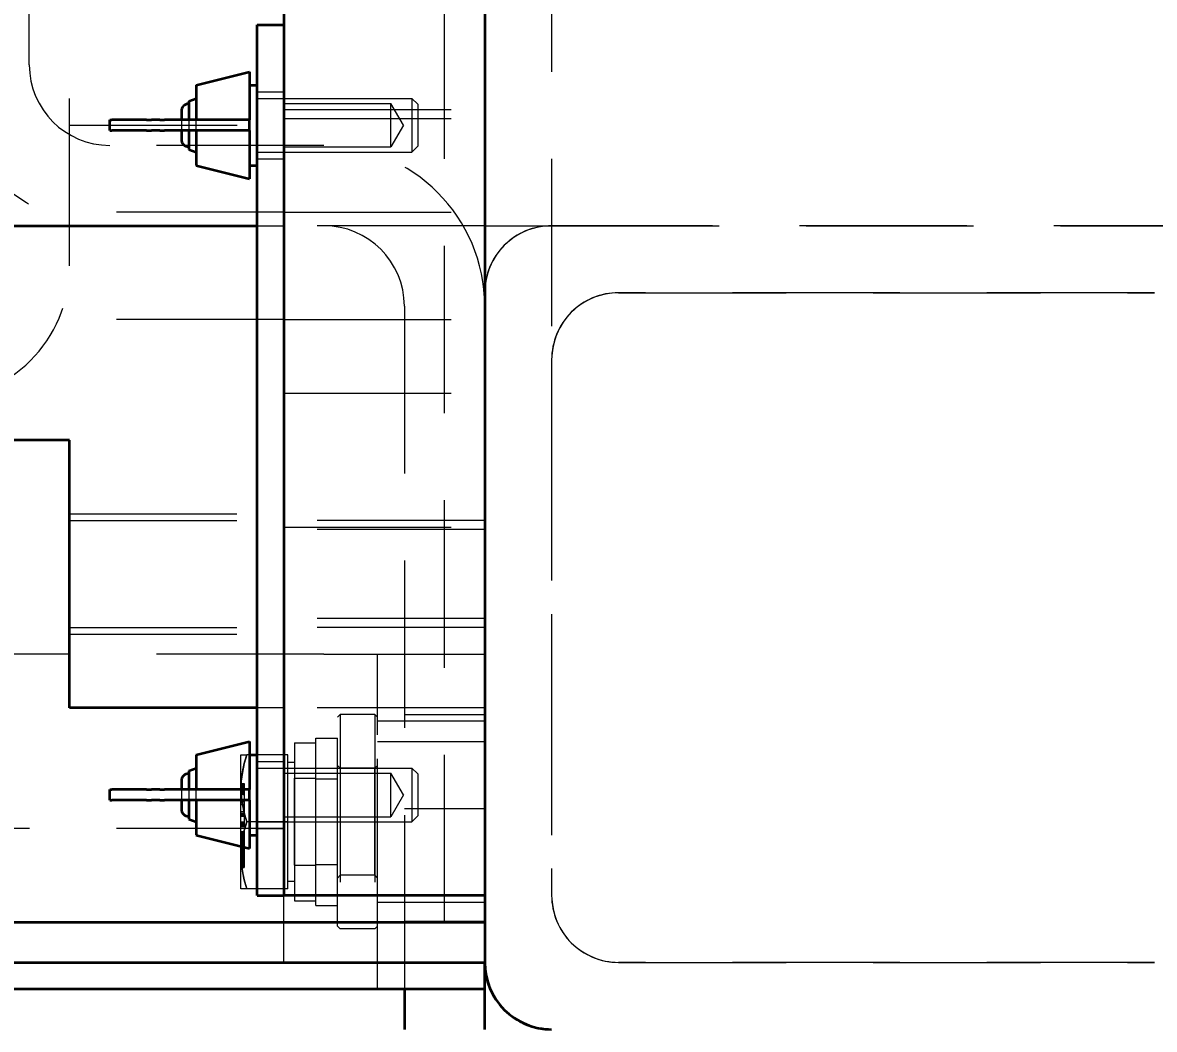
# Model space of a CAD drawing. Header units: millimetres. Extents: x -10155 to 20189, y -25550 to -22580.
# Drawn here: x -7932.9 to -7848.4, y -23855 to -23779.8 of the extents above; entities that cross this region are included whole.
import ezdxf

# ---------------------------------------------------------------- set-up
doc = ezdxf.new("R2010")
doc.units = ezdxf.units.MM
doc.linetypes.add('HIDDEN-HOKUTO', pattern=[3.8, 2.5, -1.3])
doc.layers.add('AM_HID', color=1, linetype='HIDDEN-HOKUTO', lineweight=25)
doc.layers.add('word_dim', color=253, linetype='Continuous')
doc.styles.get("Standard").update_dxf_attribs({"font": 'romans.shx', "bigfont": 'bigfont.shx'})
doc.dimstyles.new('RS-1-5', dxfattribs={"dimscale": 5, "dimtxt": 3.5, "dimasz": 3, "dimexe": 1, "dimexo": 0, "dimgap": 1, "dimtad": 3, "dimdsep": 46, "dimtxsty": 'Standard', "dimblk1": 'OPEN', "dimblk2": 'OPEN', "dimsah": 1, "dimcen": 0, "dimclrd": 256, "dimclre": 256, "dimclrt": 3, "dimadec": 0, "dimazin": 0, "dimtfac": 1, "dimtmove": 0, "dimatfit": 3, "dimldrblk": 'OPEN', "dimfxl": 0, "dimtolj": 1, "dimtzin": 0, "dimarcsym": 0})

# ---------------------------------------------------------------- blocks, each defined once
blk = doc.blocks.new('_Open')
at = {"color": 0, "lineweight": -2}
for p, q in [((-1, 0.1667), (0, 0)), ((-1, -0.1667), (0, 0)), ((0, 0), (-1, 0))]:
    blk.add_line(p, q, dxfattribs=at)
blk = doc.blocks.new('*D756')
at = {"layer": 'DEFPOINTS', "color": 0, "ltscale": 2}
for p in [(-8113.446, -22930.004), (-8466.547, -23986.004), (-7767.444, -23986.004)]:
    blk.add_point(p, dxfattribs=at)
at = {"layer": 'word_dim', "lineweight": -2, "ltscale": 2}
for p, q in [((-8113.446, -22930.004), (-8471.547, -22930.004)), ((-8466.547, -22945.004), (-8466.547, -23971.004)), ((-7767.444, -23986.004), (-8471.547, -23986.004))]:
    blk.add_line(p, q, dxfattribs=at)
at = {"layer": 'word_dim', "lineweight": -2, "ltscale": 2, "xscale": 15, "yscale": 15, "zscale": 15}
for p, rotation in [((-8466.547, -22930.004), 90), ((-8466.547, -23986.004), 270)]:
    blk.add_blockref('_Open', p, dxfattribs=dict(at, rotation=rotation))
at = {"layer": 'word_dim', "color": 3, "ltscale": 2, "insert": (-8480.297, -23458.004), "char_height": 17.5, "attachment_point": 5, "rotation": 90}
blk.add_mtext('\\A1;1056', dxfattribs=at)

msp = doc.modelspace()

# ---------------------------------------------------------------- linework, layer by layer
at = {"color": 7, "lineweight": 35}
for p, q in [((-7898.444, -23025.004), (-7898.444, -23850.004)), ((-7913.444, -23725.004), (-7913.444, -23845.004)), ((-7898.444, -23725.004), (-7898.444, -23845.004)), ((-7915.444, -23812.504), (-7915.444, -23780.004)), ((-7991.444, -23795.004), (-7915.444, -23795.004)), ((-7929.444, -23811.004), (-7991.444, -23811.004)), ((-7929.444, -23831.004), (-7929.444, -23811.004)), ((-7915.444, -23845.004), (-7915.444, -23812.504)), ((-7942.438, -23847.004), (-7904.438, -23847.004)), ((-7942.438, -23847.004), (-7904.438, -23847.004)), ((-7942.438, -23850.004), (-7904.438, -23850.004)), ((-7910.444, -23852.004), (-7971.444, -23852.004))]:
    msp.add_line(p, q, dxfattribs=at)
at = {"color": 7, "lineweight": 35, "ltscale": 0.05}
for p, q in [((-7915.444, -23780.004), (-7913.444, -23780.004)), ((-7915.444, -23845.004), (-7913.444, -23845.004))]:
    msp.add_line(p, q, dxfattribs=at)
at = {"color": 7, "lineweight": 35, "ltscale": 0.103078}
for p, q in [((-7919.994, -23784.504), (-7915.994, -23783.504)), ((-7919.994, -23790.504), (-7915.994, -23791.504)), ((-7919.994, -23834.504), (-7915.994, -23833.504)), ((-7919.994, -23840.504), (-7915.994, -23841.504))]:
    msp.add_line(p, q, dxfattribs=at)
at = {"color": 7, "lineweight": 35, "ltscale": 0.09}
for p, q in [((-7915.994, -23783.504), (-7915.994, -23787.104)), ((-7915.994, -23787.904), (-7915.994, -23791.504)), ((-7915.994, -23833.504), (-7915.994, -23837.104)), ((-7915.994, -23837.904), (-7915.994, -23841.504))]:
    msp.add_line(p, q, dxfattribs=at)
at = {"color": 7, "lineweight": 35, "ltscale": 0.065}
for p, q in [((-7919.994, -23784.504), (-7919.994, -23787.104)), ((-7919.994, -23787.904), (-7919.994, -23790.504)), ((-7919.994, -23834.504), (-7919.994, -23837.104)), ((-7919.994, -23837.904), (-7919.994, -23840.504))]:
    msp.add_line(p, q, dxfattribs=at)
at = {"color": 7, "lineweight": 35, "ltscale": 0.013751}
for p, q in [((-7915.994, -23784.504), (-7915.444, -23784.504)), ((-7915.994, -23790.504), (-7915.444, -23790.504)), ((-7915.994, -23834.504), (-7915.444, -23834.504)), ((-7915.994, -23840.504), (-7915.444, -23840.504))]:
    msp.add_line(p, q, dxfattribs=at)
at = {"color": 7, "lineweight": 35, "ltscale": 0.014626}
for p, q in [((-7920.543, -23785.704), (-7919.994, -23785.504)), ((-7920.543, -23789.304), (-7919.994, -23789.504)), ((-7920.543, -23835.704), (-7919.994, -23835.504)), ((-7920.543, -23839.304), (-7919.994, -23839.504))]:
    msp.add_line(p, q, dxfattribs=at)
at = {"color": 7, "lineweight": 35, "ltscale": 0.035}
for p, q in [((-7920.543, -23785.704), (-7920.543, -23787.104)), ((-7920.543, -23787.904), (-7920.543, -23789.304)), ((-7920.543, -23837.904), (-7920.543, -23839.304))]:
    msp.add_line(p, q, dxfattribs=at)
at = {"color": 7, "lineweight": 35, "ltscale": 0.016187}
for p, q in [((-7921.093, -23786.456), (-7921.093, -23787.104)), ((-7921.093, -23787.904), (-7921.093, -23788.551)), ((-7921.093, -23836.456), (-7921.093, -23837.104)), ((-7921.093, -23837.904), (-7921.093, -23838.551))]:
    msp.add_line(p, q, dxfattribs=at)
at = {"color": 7, "lineweight": 35, "ltscale": 0.004022}
for p, q in [((-7926.444, -23787.104), (-7926.283, -23787.104)), ((-7926.444, -23787.904), (-7926.283, -23787.904)), ((-7926.444, -23837.104), (-7926.283, -23837.104)), ((-7926.444, -23837.904), (-7926.283, -23837.904))]:
    msp.add_line(p, q, dxfattribs=at)
at = {"color": 7, "lineweight": 35, "ltscale": 0.02}
for p, q in [((-7926.444, -23787.904), (-7926.444, -23787.104)), ((-7915.994, -23787.904), (-7915.994, -23787.104)), ((-7926.444, -23837.904), (-7926.444, -23837.104)), ((-7915.994, -23837.904), (-7915.994, -23837.104))]:
    msp.add_line(p, q, dxfattribs=at)
at = {"color": 7, "lineweight": 35, "ltscale": 0.064661}
for p, q in [((-7923.696, -23787.104), (-7926.283, -23787.104)), ((-7923.696, -23787.904), (-7926.283, -23787.904)), ((-7923.696, -23837.104), (-7926.283, -23837.104)), ((-7923.696, -23837.904), (-7926.283, -23837.904))]:
    msp.add_line(p, q, dxfattribs=at)
at = {"color": 7, "lineweight": 35, "ltscale": 0.00929}
for p, q in [((-7923.696, -23787.104), (-7923.325, -23787.104)), ((-7923.696, -23787.904), (-7923.325, -23787.904)), ((-7923.696, -23837.104), (-7923.325, -23837.104)), ((-7923.696, -23837.904), (-7923.325, -23837.904))]:
    msp.add_line(p, q, dxfattribs=at)
at = {"color": 7, "lineweight": 35, "ltscale": 0.015344}
for p, q in [((-7922.711, -23787.104), (-7923.325, -23787.104)), ((-7922.711, -23787.904), (-7923.325, -23787.904)), ((-7922.711, -23837.104), (-7923.325, -23837.104)), ((-7922.711, -23837.904), (-7923.325, -23837.904))]:
    msp.add_line(p, q, dxfattribs=at)
at = {"color": 7, "lineweight": 35, "ltscale": 0.009277}
for p, q in [((-7922.711, -23787.104), (-7922.34, -23787.104)), ((-7922.711, -23787.904), (-7922.34, -23787.904)), ((-7922.711, -23837.104), (-7922.34, -23837.104)), ((-7922.711, -23837.904), (-7922.34, -23837.904))]:
    msp.add_line(p, q, dxfattribs=at)
at = {"color": 7, "lineweight": 35, "ltscale": 0.158655}
for p, q in [((-7915.994, -23787.104), (-7922.34, -23787.104)), ((-7915.994, -23787.904), (-7922.34, -23787.904)), ((-7915.994, -23837.104), (-7922.34, -23837.104)), ((-7915.994, -23837.904), (-7922.34, -23837.904))]:
    msp.add_line(p, q, dxfattribs=at)
at = {"color": 7, "lineweight": 35, "ltscale": 0.35}
msp.add_line((-7915.444, -23831.004), (-7929.444, -23831.004), dxfattribs=at)
at = {"color": 7, "lineweight": 35, "ltscale": 0.035001}
msp.add_line((-7920.543, -23835.704), (-7920.543, -23837.104), dxfattribs=at)
at = {"color": 7, "lineweight": 35, "ltscale": 0.375}
msp.add_line((-7898.444, -23845.004), (-7913.444, -23845.004), dxfattribs=at)
at = {"color": 7, "lineweight": 35, "ltscale": 0.149847}
for p, q in [((-7898.444, -23847.004), (-7904.438, -23847.004)), ((-7904.438, -23847.004), (-7898.444, -23847.004)), ((-7904.438, -23850.004), (-7898.444, -23850.004))]:
    msp.add_line(p, q, dxfattribs=at)
at = {"color": 7, "lineweight": 35, "ltscale": 0.04878}
msp.add_line((-7898.444, -23852.004), (-7898.444, -23850.052), dxfattribs=at)
at = {"color": 7, "lineweight": 35, "ltscale": 0.3}
msp.add_line((-7898.444, -23852.004), (-7910.444, -23852.004), dxfattribs=at)
at = {"color": 7, "lineweight": 35, "ltscale": 0.075014}
msp.add_line((-7904.444, -23852.003), (-7904.444, -23855.004), dxfattribs=at)
at = {"color": 7, "lineweight": 35, "ltscale": 0.075013}
msp.add_line((-7898.444, -23855.004), (-7898.444, -23852.003), dxfattribs=at)
at = {"color": 7, "lineweight": 35}
for centre, radius, start, end in [((-7920.543, -23786.454), 0.55, 90.00045, 180.25431), ((-7920.543, -23788.554), 0.55, 179.74569, 269.99955), ((-7920.543, -23836.454), 0.55, 90.00045, 180.25431), ((-7920.543, -23838.554), 0.55, 179.74569, 269.99955), ((-7893.444, -23850.004), 5, 180.00002, 269.99999), ((-7893.444, -23850.004), 5, 179.99999, 270.00016), ((-7893.444, -23850.004), 5, 225.01212, 269.99994)]:
    msp.add_arc(centre, radius, start, end, dxfattribs=at)
at = {"layer": 'AM_HID', "color": 1, "lineweight": 13, "ltscale": 5}
for p, q in [((-7901.438, -23847.004), (-7901.438, -23023.004)), ((-7893.444, -23030.004), (-7893.444, -23845.004)), ((-7932.444, -23783.004), (-7932.444, -23092.004)), ((-7929.438, -23798.004), (-7929.438, -23758.004)), ((-7915.444, -23780.004), (-7913.444, -23780.004)), ((-7913.444, -23812.504), (-7913.444, -23780.004)), ((-7915.444, -23784.504), (-7915.444, -23787.504)), ((-7915.444, -23785.004), (-7913.444, -23785.004)), ((-7915.444, -23785.004), (-7913.444, -23785.004)), ((-7915.444, -23785.504), (-7903.873, -23785.504)), ((-7913.444, -23785.504), (-7905.444, -23785.504)), ((-7913.444, -23785.504), (-7905.444, -23785.504)), ((-7913.444, -23785.883), (-7905.444, -23785.883)), ((-7913.444, -23785.883), (-7905.444, -23785.883)), ((-7905.444, -23788.281), (-7905.444, -23785.883)), ((-7904.508, -23787.504), (-7905.444, -23785.883)), ((-7905.444, -23788.281), (-7905.444, -23785.883)), ((-7904.508, -23787.504), (-7905.444, -23785.883)), ((-7903.873, -23785.504), (-7903.873, -23787.504)), ((-7903.444, -23785.933), (-7903.873, -23785.504)), ((-7913.438, -23786.327), (-7898.438, -23786.327)), ((-7905.444, -23789.125), (-7905.444, -23786.727)), ((-7905.444, -23789.125), (-7905.444, -23786.727)), ((-7903.444, -23785.933), (-7903.444, -23787.504)), ((-7929.438, -23787.504), (-7913.438, -23787.504)), ((-7921.093, -23787.104), (-7921.093, -23787.504)), ((-7921.093, -23787.504), (-7921.093, -23787.904)), ((-7920.543, -23787.104), (-7920.543, -23787.504)), ((-7920.543, -23787.504), (-7920.543, -23787.904)), ((-7919.994, -23787.904), (-7919.994, -23787.104)), ((-7915.444, -23787.504), (-7915.444, -23790.504)), ((-7913.438, -23787.004), (-7898.438, -23787.004)), ((-7904.508, -23787.504), (-7905.444, -23789.125)), ((-7904.508, -23787.504), (-7905.444, -23789.125)), ((-7903.873, -23787.504), (-7903.873, -23789.504)), ((-7903.444, -23787.504), (-7903.444, -23789.074)), ((-7910.444, -23789.004), (-7926.444, -23789.004)), ((-7913.444, -23789.125), (-7905.444, -23789.125)), ((-7913.444, -23789.125), (-7905.444, -23789.125)), ((-7903.444, -23789.074), (-7903.873, -23789.504)), ((-7915.444, -23789.504), (-7903.873, -23789.504)), ((-7915.444, -23790.004), (-7913.444, -23790.004)), ((-7915.444, -23790.004), (-7913.444, -23790.004)), ((-7913.444, -23789.504), (-7905.444, -23789.504)), ((-7913.444, -23789.504), (-7905.444, -23789.504)), ((-7913.438, -23794.004), (-7929.438, -23794.004)), ((-7913.438, -23794.004), (-7898.438, -23794.004)), ((-7915.444, -23795.004), (-7913.444, -23795.004)), ((-7898.444, -23795.004), (-7913.444, -23795.004)), ((-7898.438, -23795.004), (-7893.438, -23795.004)), ((-7893.444, -23795.004), (-7843.444, -23795.004)), ((-7843.444, -23795.004), (-7893.444, -23795.004)), ((-7893.444, -23795.004), (-7843.444, -23795.004)), ((-7893.438, -23795.004), (-7843.438, -23795.004)), ((-7898.444, -23800.004), (-7898.444, -23850.004)), ((-7888.444, -23800.004), (-7848.444, -23800.004)), ((-7848.444, -23800.004), (-7888.444, -23800.004)), ((-7888.444, -23800.004), (-7848.444, -23800.004)), ((-7904.444, -23801.004), (-7904.444, -23850.004)), ((-7913.438, -23802.004), (-7930.272, -23802.004)), ((-7913.438, -23802.004), (-7898.438, -23802.004)), ((-7893.444, -23805.004), (-7893.444, -23845.004)), ((-7913.444, -23807.504), (-7898.444, -23807.504)), ((-7913.444, -23807.504), (-7898.444, -23807.504)), ((-7913.444, -23845.004), (-7913.444, -23812.504)), ((-7929.444, -23816.504), (-7913.444, -23816.504)), ((-7929.444, -23816.504), (-7913.444, -23816.504)), ((-7929.444, -23817.004), (-7913.444, -23817.004)), ((-7929.444, -23817.004), (-7913.444, -23817.004)), ((-7929.444, -23817.004), (-7913.444, -23817.004)), ((-7929.444, -23817.004), (-7913.444, -23817.004)), ((-7898.444, -23817.004), (-7913.444, -23817.004)), ((-7898.444, -23817.004), (-7913.444, -23817.004)), ((-7898.444, -23817.004), (-7913.444, -23817.004)), ((-7898.444, -23817.004), (-7913.444, -23817.004)), ((-7898.444, -23817.004), (-7913.444, -23817.004)), ((-7898.444, -23817.004), (-7913.444, -23817.004)), ((-7913.444, -23817.504), (-7898.444, -23817.504)), ((-7913.444, -23817.504), (-7898.444, -23817.504)), ((-7898.444, -23817.68), (-7913.444, -23817.68)), ((-7898.444, -23817.68), (-7913.444, -23817.68)), ((-7898.444, -23824.327), (-7913.444, -23824.327)), ((-7898.444, -23824.327), (-7913.444, -23824.327)), ((-7929.444, -23825.004), (-7913.444, -23825.004)), ((-7929.444, -23825.004), (-7913.444, -23825.004)), ((-7929.444, -23825.004), (-7913.444, -23825.004)), ((-7929.444, -23825.004), (-7913.444, -23825.004)), ((-7929.444, -23825.504), (-7913.444, -23825.504)), ((-7929.444, -23825.504), (-7913.444, -23825.504)), ((-7898.444, -23825.004), (-7913.444, -23825.004)), ((-7898.444, -23825.004), (-7913.444, -23825.004)), ((-7898.444, -23825.004), (-7913.444, -23825.004)), ((-7898.444, -23825.004), (-7913.444, -23825.004)), ((-7898.444, -23825.004), (-7913.444, -23825.004)), ((-7898.444, -23825.004), (-7913.444, -23825.004)), ((-7910.444, -23827.004), (-7983.444, -23827.004)), ((-7910.444, -23827.004), (-7898.444, -23827.004)), ((-7906.444, -23852.004), (-7906.444, -23827.004)), ((-7913.444, -23831.004), (-7915.444, -23831.004)), ((-7898.444, -23831.004), (-7913.444, -23831.004)), ((-7909.444, -23831.704), (-7909.244, -23831.504)), ((-7906.644, -23831.504), (-7909.244, -23831.504)), ((-7909.244, -23831.504), (-7909.244, -23847.504)), ((-7909.244, -23831.504), (-7909.244, -23847.504)), ((-7906.444, -23831.704), (-7906.644, -23831.504)), ((-7906.644, -23831.504), (-7906.644, -23847.504)), ((-7906.644, -23831.504), (-7906.644, -23847.504)), ((-7904.444, -23831.504), (-7898.444, -23831.504)), ((-7904.444, -23831.504), (-7898.444, -23831.504)), ((-7909.444, -23847.304), (-7909.444, -23831.704)), ((-7906.444, -23847.304), (-7906.444, -23831.704)), ((-7898.444, -23832.004), (-7906.444, -23832.004)), ((-7912.644, -23833.604), (-7912.644, -23845.404)), ((-7912.644, -23833.604), (-7911.043, -23833.604)), ((-7911.043, -23845.754), (-7911.043, -23833.254)), ((-7911.043, -23833.254), (-7909.444, -23833.254)), ((-7909.444, -23845.754), (-7909.444, -23833.254)), ((-7906.444, -23833.504), (-7898.444, -23833.504)), ((-7906.444, -23833.504), (-7898.444, -23833.504)), ((-7916.644, -23834.504), (-7916.196, -23834.504)), ((-7916.644, -23844.504), (-7916.644, -23834.504)), ((-7913.144, -23834.504), (-7916.196, -23834.504)), ((-7915.444, -23834.504), (-7915.444, -23837.504)), ((-7913.144, -23839.504), (-7913.144, -23834.504)), ((-7915.444, -23835.004), (-7913.444, -23835.004)), ((-7915.444, -23835.004), (-7913.444, -23835.004)), ((-7915.444, -23835.504), (-7903.873, -23835.504)), ((-7913.444, -23835.504), (-7905.444, -23835.504)), ((-7913.444, -23835.504), (-7905.444, -23835.504)), ((-7913.144, -23835.064), (-7912.644, -23835.064)), ((-7909.244, -23835.504), (-7909.444, -23835.304)), ((-7909.244, -23835.504), (-7909.244, -23843.504)), ((-7906.644, -23835.504), (-7909.244, -23835.504)), ((-7909.244, -23835.504), (-7909.244, -23843.504)), ((-7906.644, -23835.504), (-7906.444, -23835.304)), ((-7906.644, -23843.504), (-7906.644, -23835.504)), ((-7906.644, -23843.504), (-7906.644, -23835.504)), ((-7903.873, -23835.504), (-7903.873, -23837.504)), ((-7903.444, -23835.933), (-7903.873, -23835.504)), ((-7913.444, -23835.883), (-7905.444, -23835.883)), ((-7913.444, -23835.883), (-7905.444, -23835.883)), ((-7912.644, -23836.254), (-7911.043, -23836.254)), ((-7912.644, -23842.754), (-7912.644, -23836.254)), ((-7911.043, -23842.754), (-7911.043, -23836.254)), ((-7911.043, -23836.304), (-7909.444, -23836.304)), ((-7905.444, -23838.281), (-7905.444, -23835.883)), ((-7904.508, -23837.504), (-7905.444, -23835.883)), ((-7905.444, -23838.281), (-7905.444, -23835.883)), ((-7904.508, -23837.504), (-7905.444, -23835.883)), ((-7903.444, -23835.933), (-7903.444, -23837.504)), ((-7921.093, -23837.104), (-7921.093, -23837.504)), ((-7920.543, -23837.104), (-7920.543, -23837.504)), ((-7919.994, -23837.904), (-7919.994, -23837.104)), ((-7916.644, -23836.653), (-7916.394, -23836.653)), ((-7916.644, -23836.679), (-7916.394, -23836.679)), ((-7916.644, -23836.757), (-7916.394, -23836.757)), ((-7916.644, -23836.757), (-7916.394, -23836.757)), ((-7916.644, -23836.782), (-7916.394, -23836.782)), ((-7916.644, -23836.782), (-7916.394, -23836.782)), ((-7916.644, -23836.806), (-7916.394, -23836.806)), ((-7916.644, -23836.806), (-7916.394, -23836.806)), ((-7916.644, -23836.828), (-7916.394, -23836.828)), ((-7916.644, -23836.828), (-7916.394, -23836.828)), ((-7916.644, -23836.849), (-7916.394, -23836.849)), ((-7916.644, -23836.849), (-7916.394, -23836.849)), ((-7916.644, -23836.868), (-7916.394, -23836.868)), ((-7916.644, -23836.868), (-7916.394, -23836.868)), ((-7916.644, -23836.885), (-7916.394, -23836.885)), ((-7916.644, -23836.885), (-7916.394, -23836.885)), ((-7916.644, -23836.901), (-7916.394, -23836.901)), ((-7916.644, -23836.901), (-7916.394, -23836.901)), ((-7916.644, -23836.915), (-7916.394, -23836.915)), ((-7916.644, -23836.915), (-7916.394, -23836.915)), ((-7916.644, -23836.928), (-7916.394, -23836.928)), ((-7916.644, -23836.928), (-7916.394, -23836.928)), ((-7916.644, -23836.939), (-7916.394, -23836.939)), ((-7916.644, -23836.939), (-7916.394, -23836.939)), ((-7916.644, -23836.949), (-7916.394, -23836.949)), ((-7916.644, -23836.949), (-7916.394, -23836.949)), ((-7916.644, -23836.958), (-7916.394, -23836.958)), ((-7916.644, -23836.958), (-7916.394, -23836.958)), ((-7916.644, -23836.966), (-7916.394, -23836.966)), ((-7916.644, -23836.966), (-7916.394, -23836.966)), ((-7916.644, -23836.973), (-7916.394, -23836.973)), ((-7916.644, -23836.973), (-7916.394, -23836.973)), ((-7916.644, -23836.978), (-7916.394, -23836.978)), ((-7916.644, -23836.978), (-7916.394, -23836.978)), ((-7916.644, -23836.983), (-7916.394, -23836.983)), ((-7916.644, -23836.983), (-7916.394, -23836.983)), ((-7916.644, -23836.987), (-7916.394, -23836.987)), ((-7916.644, -23836.987), (-7916.394, -23836.987)), ((-7916.644, -23836.989), (-7916.394, -23836.989)), ((-7916.644, -23836.989), (-7916.394, -23836.989)), ((-7916.644, -23836.991), (-7916.394, -23836.991)), ((-7916.644, -23836.991), (-7916.394, -23836.991)), ((-7916.644, -23836.991), (-7916.394, -23836.991)), ((-7916.644, -23837.147), (-7916.394, -23837.147)), ((-7916.644, -23837.148), (-7916.394, -23837.148)), ((-7916.644, -23837.15), (-7916.394, -23837.15)), ((-7916.644, -23837.153), (-7916.394, -23837.153)), ((-7916.644, -23837.158), (-7916.394, -23837.158)), ((-7916.644, -23837.163), (-7916.394, -23837.163)), ((-7916.644, -23837.171), (-7916.394, -23837.171)), ((-7916.644, -23837.179), (-7916.394, -23837.179)), ((-7916.644, -23837.189), (-7916.394, -23837.189)), ((-7916.644, -23837.199), (-7916.394, -23837.199)), ((-7916.644, -23837.2), (-7916.394, -23837.2)), ((-7916.644, -23837.212), (-7916.394, -23837.212)), ((-7916.644, -23837.226), (-7916.394, -23837.226)), ((-7916.644, -23837.24), (-7916.394, -23837.24)), ((-7916.644, -23837.255), (-7916.394, -23837.255)), ((-7916.644, -23837.27), (-7916.394, -23837.27)), ((-7916.644, -23837.287), (-7916.394, -23837.287)), ((-7916.644, -23837.304), (-7916.394, -23837.304)), ((-7916.644, -23837.322), (-7916.394, -23837.322)), ((-7916.644, -23837.341), (-7916.394, -23837.341)), ((-7916.644, -23837.361), (-7916.394, -23837.361)), ((-7916.644, -23837.381), (-7916.394, -23837.381)), ((-7916.644, -23837.407), (-7916.394, -23837.407)), ((-7916.394, -23836.653), (-7916.394, -23837.407)), ((-7916.394, -23837.407), (-7916.394, -23838.161)), ((-7905.444, -23839.125), (-7905.444, -23836.727)), ((-7905.444, -23839.125), (-7905.444, -23836.727)), ((-7921.093, -23837.504), (-7921.093, -23837.904)), ((-7920.543, -23837.504), (-7920.543, -23837.904)), ((-7916.644, -23837.459), (-7916.394, -23837.459)), ((-7916.644, -23838.005), (-7916.394, -23838.005)), ((-7916.644, -23838.161), (-7916.394, -23838.161)), ((-7916.644, -23838.161), (-7916.394, -23838.161)), ((-7916.644, -23838.213), (-7916.394, -23838.213)), ((-7916.394, -23838.161), (-7916.394, -23838.213)), ((-7916.394, -23838.213), (-7916.394, -23839.019)), ((-7915.444, -23837.504), (-7915.444, -23840.504)), ((-7904.508, -23837.504), (-7905.444, -23839.125)), ((-7904.508, -23837.504), (-7905.444, -23839.125)), ((-7903.873, -23837.504), (-7903.873, -23839.504)), ((-7903.444, -23837.504), (-7903.444, -23839.074)), ((-7916.644, -23838.733), (-7916.394, -23838.733)), ((-7916.644, -23838.863), (-7916.394, -23838.863)), ((-7916.644, -23838.888), (-7916.394, -23838.888)), ((-7916.644, -23838.912), (-7916.394, -23838.912)), ((-7916.644, -23838.934), (-7916.394, -23838.934)), ((-7916.644, -23838.955), (-7916.394, -23838.955)), ((-7916.644, -23838.974), (-7916.394, -23838.974)), ((-7916.644, -23838.991), (-7916.394, -23838.991)), ((-7916.644, -23839.007), (-7916.394, -23839.007)), ((-7916.644, -23839.019), (-7916.394, -23839.019)), ((-7916.644, -23839.021), (-7916.394, -23839.021)), ((-7916.644, -23839.034), (-7916.394, -23839.034)), ((-7916.644, -23839.045), (-7916.394, -23839.045)), ((-7916.644, -23839.045), (-7916.394, -23839.045)), ((-7916.644, -23839.055), (-7916.394, -23839.055)), ((-7916.644, -23839.064), (-7916.394, -23839.064)), ((-7916.644, -23839.072), (-7916.394, -23839.072)), ((-7916.644, -23839.079), (-7916.394, -23839.079)), ((-7916.644, -23839.084), (-7916.394, -23839.084)), ((-7916.644, -23839.089), (-7916.394, -23839.089)), ((-7916.644, -23839.093), (-7916.394, -23839.093)), ((-7916.644, -23839.095), (-7916.394, -23839.095)), ((-7916.644, -23839.097), (-7916.394, -23839.097)), ((-7916.644, -23839.097), (-7916.394, -23839.097)), ((-7916.394, -23839.019), (-7916.394, -23839.851)), ((-7913.444, -23839.125), (-7905.444, -23839.125)), ((-7913.444, -23839.125), (-7905.444, -23839.125)), ((-7904.444, -23838.504), (-7898.444, -23838.504)), ((-7904.444, -23838.504), (-7898.444, -23838.504)), ((-7903.444, -23839.074), (-7903.873, -23839.504)), ((-7916.644, -23839.513), (-7916.394, -23839.513)), ((-7916.644, -23839.514), (-7916.394, -23839.514)), ((-7916.644, -23839.514), (-7916.394, -23839.514)), ((-7916.644, -23839.516), (-7916.394, -23839.516)), ((-7916.644, -23839.516), (-7916.394, -23839.516)), ((-7916.644, -23839.519), (-7916.394, -23839.519)), ((-7916.644, -23839.519), (-7916.394, -23839.519)), ((-7916.644, -23839.524), (-7916.394, -23839.524)), ((-7916.644, -23839.524), (-7916.394, -23839.524)), ((-7916.644, -23839.529), (-7916.394, -23839.529)), ((-7916.644, -23839.529), (-7916.394, -23839.529)), ((-7916.644, -23839.537), (-7916.394, -23839.537)), ((-7916.644, -23839.537), (-7916.394, -23839.537)), ((-7916.644, -23839.545), (-7916.394, -23839.545)), ((-7916.644, -23839.545), (-7916.394, -23839.545)), ((-7916.644, -23839.555), (-7916.394, -23839.555)), ((-7916.644, -23839.555), (-7916.394, -23839.555)), ((-7916.644, -23839.566), (-7916.394, -23839.566)), ((-7916.644, -23839.566), (-7916.394, -23839.566)), ((-7916.644, -23839.578), (-7916.394, -23839.578)), ((-7916.644, -23839.578), (-7916.394, -23839.578)), ((-7916.644, -23839.592), (-7916.394, -23839.592)), ((-7916.644, -23839.592), (-7916.394, -23839.592)), ((-7916.644, -23839.606), (-7916.394, -23839.606)), ((-7916.644, -23839.606), (-7916.394, -23839.606)), ((-7916.644, -23839.621), (-7916.394, -23839.621)), ((-7916.644, -23839.621), (-7916.394, -23839.621)), ((-7916.644, -23839.637), (-7916.394, -23839.637)), ((-7916.644, -23839.637), (-7916.394, -23839.637)), ((-7916.644, -23839.653), (-7916.394, -23839.653)), ((-7916.644, -23839.653), (-7916.394, -23839.653)), ((-7916.644, -23839.67), (-7916.394, -23839.67)), ((-7916.644, -23839.67), (-7916.394, -23839.67)), ((-7916.644, -23839.688), (-7916.394, -23839.688)), ((-7916.644, -23839.688), (-7916.394, -23839.688)), ((-7916.644, -23839.707), (-7916.394, -23839.707)), ((-7916.644, -23839.707), (-7916.394, -23839.707)), ((-7916.644, -23839.727), (-7916.394, -23839.727)), ((-7916.644, -23839.727), (-7916.394, -23839.727)), ((-7916.644, -23839.747), (-7916.394, -23839.747)), ((-7916.644, -23839.747), (-7916.394, -23839.747)), ((-7916.644, -23839.851), (-7916.394, -23839.851)), ((-7913.144, -23839.504), (-7916.196, -23839.504)), ((-7913.144, -23839.504), (-7916.196, -23839.504)), ((-7915.444, -23839.504), (-7903.873, -23839.504)), ((-7913.444, -23839.504), (-7905.444, -23839.504)), ((-7913.444, -23839.504), (-7905.444, -23839.504)), ((-7913.144, -23844.504), (-7913.144, -23839.504)), ((-7913.438, -23840.004), (-7983.438, -23840.004)), ((-7916.644, -23840.241), (-7916.394, -23840.241)), ((-7916.644, -23840.245), (-7916.394, -23840.245)), ((-7916.644, -23840.246), (-7916.394, -23840.246)), ((-7916.644, -23840.256), (-7916.394, -23840.256)), ((-7916.644, -23840.259), (-7916.394, -23840.259)), ((-7916.644, -23840.274), (-7916.394, -23840.274)), ((-7916.644, -23840.281), (-7916.394, -23840.281)), ((-7916.644, -23840.299), (-7916.394, -23840.299)), ((-7916.644, -23840.312), (-7916.394, -23840.312)), ((-7916.644, -23840.332), (-7916.394, -23840.332)), ((-7916.644, -23840.352), (-7916.394, -23840.352)), ((-7916.644, -23840.372), (-7916.394, -23840.372)), ((-7916.644, -23840.4), (-7916.394, -23840.4)), ((-7916.644, -23840.42), (-7916.394, -23840.42)), ((-7916.644, -23840.458), (-7916.394, -23840.458)), ((-7916.644, -23840.474), (-7916.394, -23840.474)), ((-7916.644, -23840.524), (-7916.394, -23840.524)), ((-7916.644, -23840.536), (-7916.394, -23840.536)), ((-7916.644, -23840.599), (-7916.394, -23840.599)), ((-7916.644, -23840.605), (-7916.394, -23840.605)), ((-7916.644, -23840.681), (-7916.394, -23840.681)), ((-7916.644, -23840.683), (-7916.394, -23840.683)), ((-7916.644, -23840.735), (-7916.394, -23840.735)), ((-7916.644, -23840.735), (-7916.394, -23840.735)), ((-7916.644, -23840.777), (-7916.644, -23840.735)), ((-7916.644, -23840.738), (-7916.394, -23840.738)), ((-7916.644, -23840.738), (-7916.394, -23840.738)), ((-7916.644, -23840.746), (-7916.394, -23840.746)), ((-7916.644, -23840.748), (-7916.394, -23840.748)), ((-7916.644, -23840.76), (-7916.394, -23840.76)), ((-7916.644, -23840.763), (-7916.394, -23840.763)), ((-7916.644, -23840.764), (-7916.394, -23840.764)), ((-7916.644, -23840.768), (-7916.394, -23840.768)), ((-7916.644, -23840.775), (-7916.394, -23840.775)), ((-7916.644, -23840.777), (-7916.394, -23840.777)), ((-7916.644, -23840.82), (-7916.644, -23840.777)), ((-7916.644, -23840.779), (-7916.394, -23840.779)), ((-7916.644, -23840.785), (-7916.394, -23840.785)), ((-7916.644, -23840.802), (-7916.394, -23840.802)), ((-7916.644, -23840.804), (-7916.394, -23840.804)), ((-7916.644, -23840.813), (-7916.394, -23840.813)), ((-7916.644, -23840.82), (-7916.394, -23840.82)), ((-7916.644, -23840.864), (-7916.644, -23840.82)), ((-7916.394, -23840.241), (-7916.394, -23840.246)), ((-7916.394, -23840.246), (-7916.394, -23840.259)), ((-7916.394, -23840.259), (-7916.394, -23840.281)), ((-7916.394, -23840.281), (-7916.394, -23840.312)), ((-7916.394, -23840.312), (-7916.394, -23840.352)), ((-7916.394, -23840.352), (-7916.394, -23840.4)), ((-7916.394, -23840.4), (-7916.394, -23840.458)), ((-7916.394, -23840.458), (-7916.394, -23840.524)), ((-7916.394, -23840.524), (-7916.394, -23840.599)), ((-7916.394, -23840.599), (-7916.394, -23840.683)), ((-7916.394, -23840.683), (-7916.394, -23840.775)), ((-7916.394, -23840.775), (-7916.394, -23840.873)), ((-7915.444, -23840.004), (-7913.444, -23840.004)), ((-7915.444, -23840.004), (-7913.444, -23840.004)), ((-7916.644, -23840.834), (-7916.394, -23840.834)), ((-7916.644, -23840.839), (-7916.394, -23840.839)), ((-7916.644, -23840.848), (-7916.394, -23840.848)), ((-7916.644, -23840.854), (-7916.394, -23840.854)), ((-7916.644, -23840.864), (-7916.394, -23840.864)), ((-7916.644, -23840.908), (-7916.644, -23840.864)), ((-7916.644, -23840.869), (-7916.394, -23840.869)), ((-7916.644, -23840.873), (-7916.394, -23840.873)), ((-7916.644, -23840.879), (-7916.394, -23840.879)), ((-7916.644, -23840.888), (-7916.394, -23840.888)), ((-7916.644, -23840.908), (-7916.394, -23840.908)), ((-7916.644, -23840.953), (-7916.644, -23840.908)), ((-7916.644, -23840.91), (-7916.394, -23840.91)), ((-7916.644, -23840.921), (-7916.394, -23840.921)), ((-7916.644, -23840.935), (-7916.394, -23840.935)), ((-7916.644, -23840.951), (-7916.394, -23840.951)), ((-7916.644, -23840.953), (-7916.394, -23840.953)), ((-7916.644, -23840.999), (-7916.644, -23840.953)), ((-7916.644, -23840.956), (-7916.394, -23840.956)), ((-7916.644, -23840.965), (-7916.394, -23840.965)), ((-7916.644, -23840.977), (-7916.394, -23840.977)), ((-7916.644, -23840.988), (-7916.394, -23840.988)), ((-7916.644, -23840.999), (-7916.394, -23840.999)), ((-7916.644, -23841.046), (-7916.644, -23840.999)), ((-7916.644, -23841.008), (-7916.394, -23841.008)), ((-7916.644, -23841.011), (-7916.394, -23841.011)), ((-7916.644, -23841.046), (-7916.394, -23841.046)), ((-7916.644, -23841.093), (-7916.644, -23841.046)), ((-7916.644, -23841.047), (-7916.394, -23841.047)), ((-7916.644, -23841.054), (-7916.394, -23841.054)), ((-7916.644, -23841.06), (-7916.394, -23841.06)), ((-7916.644, -23841.064), (-7916.394, -23841.064)), ((-7916.644, -23841.087), (-7916.394, -23841.087)), ((-7916.644, -23841.093), (-7916.394, -23841.093)), ((-7916.644, -23841.141), (-7916.644, -23841.093)), ((-7916.644, -23841.111), (-7916.394, -23841.111)), ((-7916.644, -23841.111), (-7916.394, -23841.111)), ((-7916.644, -23841.122), (-7916.394, -23841.122)), ((-7916.644, -23841.141), (-7916.394, -23841.141)), ((-7916.644, -23841.19), (-7916.644, -23841.141)), ((-7916.644, -23841.164), (-7916.394, -23841.164)), ((-7916.644, -23841.164), (-7916.394, -23841.164)), ((-7916.644, -23841.177), (-7916.394, -23841.177)), ((-7916.644, -23841.183), (-7916.394, -23841.183)), ((-7916.644, -23841.19), (-7916.394, -23841.19)), ((-7916.644, -23841.24), (-7916.644, -23841.19)), ((-7916.644, -23841.203), (-7916.394, -23841.203)), ((-7916.644, -23841.219), (-7916.394, -23841.219)), ((-7916.644, -23841.24), (-7916.394, -23841.24)), ((-7916.644, -23841.291), (-7916.644, -23841.24)), ((-7916.644, -23841.245), (-7916.394, -23841.245)), ((-7916.644, -23841.246), (-7916.394, -23841.246)), ((-7916.644, -23841.275), (-7916.394, -23841.275)), ((-7916.644, -23841.28), (-7916.394, -23841.28)), ((-7916.644, -23841.291), (-7916.394, -23841.291)), ((-7916.644, -23841.342), (-7916.644, -23841.291)), ((-7916.644, -23841.31), (-7916.394, -23841.31)), ((-7916.644, -23841.318), (-7916.394, -23841.318)), ((-7916.644, -23841.326), (-7916.394, -23841.326)), ((-7916.644, -23841.332), (-7916.394, -23841.332)), ((-7916.644, -23841.342), (-7916.394, -23841.342)), ((-7916.644, -23841.394), (-7916.644, -23841.342)), ((-7916.644, -23841.378), (-7916.394, -23841.378)), ((-7916.644, -23841.389), (-7916.394, -23841.389)), ((-7916.644, -23841.392), (-7916.394, -23841.392)), ((-7916.644, -23841.394), (-7916.394, -23841.394)), ((-7916.644, -23841.447), (-7916.644, -23841.394)), ((-7916.644, -23841.404), (-7916.394, -23841.404)), ((-7916.644, -23841.447), (-7916.394, -23841.447)), ((-7916.644, -23841.447), (-7916.394, -23841.447)), ((-7916.644, -23841.501), (-7916.644, -23841.447)), ((-7916.644, -23841.448), (-7916.394, -23841.448)), ((-7916.644, -23841.455), (-7916.394, -23841.455)), ((-7916.644, -23841.468), (-7916.394, -23841.468)), ((-7916.644, -23841.501), (-7916.394, -23841.501)), ((-7916.644, -23841.555), (-7916.644, -23841.501)), ((-7916.644, -23841.506), (-7916.394, -23841.506)), ((-7916.644, -23841.52), (-7916.394, -23841.52)), ((-7916.644, -23841.534), (-7916.394, -23841.534)), ((-7916.644, -23841.548), (-7916.394, -23841.548)), ((-7916.644, -23841.555), (-7916.394, -23841.555)), ((-7916.644, -23841.61), (-7916.644, -23841.555)), ((-7916.644, -23841.566), (-7916.394, -23841.566)), ((-7916.644, -23841.59), (-7916.394, -23841.59)), ((-7916.644, -23841.594), (-7916.394, -23841.594)), ((-7916.644, -23841.61), (-7916.394, -23841.61)), ((-7916.644, -23841.666), (-7916.644, -23841.61)), ((-7916.644, -23841.626), (-7916.394, -23841.626)), ((-7916.644, -23841.63), (-7916.394, -23841.63)), ((-7916.644, -23841.666), (-7916.394, -23841.666)), ((-7916.644, -23841.723), (-7916.644, -23841.666)), ((-7916.644, -23841.671), (-7916.394, -23841.671)), ((-7916.644, -23841.671), (-7916.394, -23841.671)), ((-7916.394, -23840.873), (-7916.394, -23840.977)), ((-7916.394, -23840.977), (-7916.394, -23841.087)), ((-7916.394, -23841.087), (-7916.394, -23841.203)), ((-7916.394, -23841.203), (-7916.394, -23841.326)), ((-7916.394, -23841.326), (-7916.394, -23841.455)), ((-7916.394, -23841.455), (-7916.394, -23841.59)), ((-7916.394, -23841.59), (-7916.394, -23841.732)), ((-7916.644, -23841.687), (-7916.394, -23841.687)), ((-7916.644, -23841.714), (-7916.394, -23841.714)), ((-7916.644, -23841.723), (-7916.394, -23841.723)), ((-7916.644, -23841.785), (-7916.644, -23841.723)), ((-7916.644, -23841.732), (-7916.394, -23841.732)), ((-7916.644, -23841.747), (-7916.394, -23841.747)), ((-7916.644, -23841.749), (-7916.394, -23841.749)), ((-7916.644, -23841.769), (-7916.394, -23841.769)), ((-7916.644, -23841.785), (-7916.394, -23841.785)), ((-7916.644, -23841.844), (-7916.644, -23841.785)), ((-7916.644, -23841.801), (-7916.394, -23841.801)), ((-7916.644, -23841.82), (-7916.394, -23841.82)), ((-7916.644, -23841.842), (-7916.394, -23841.842)), ((-7916.644, -23841.844), (-7916.394, -23841.844)), ((-7916.644, -23841.902), (-7916.644, -23841.844)), ((-7916.644, -23841.864), (-7916.394, -23841.864)), ((-7916.644, -23841.871), (-7916.394, -23841.871)), ((-7916.644, -23841.879), (-7916.394, -23841.879)), ((-7916.644, -23841.879), (-7916.394, -23841.879)), ((-7916.644, -23841.889), (-7916.394, -23841.889)), ((-7916.644, -23841.902), (-7916.394, -23841.902)), ((-7916.644, -23841.958), (-7916.644, -23841.902)), ((-7916.644, -23841.914), (-7916.394, -23841.914)), ((-7916.644, -23841.947), (-7916.394, -23841.947)), ((-7916.644, -23841.951), (-7916.394, -23841.951)), ((-7916.644, -23841.954), (-7916.394, -23841.954)), ((-7916.644, -23841.957), (-7916.394, -23841.957)), ((-7916.644, -23841.958), (-7916.394, -23841.958)), ((-7916.644, -23842.013), (-7916.644, -23841.958)), ((-7916.644, -23841.977), (-7916.394, -23841.977)), ((-7916.644, -23841.985), (-7916.394, -23841.985)), ((-7916.644, -23842.004), (-7916.394, -23842.004)), ((-7916.644, -23842.013), (-7916.394, -23842.013)), ((-7916.644, -23842.065), (-7916.644, -23842.013)), ((-7916.644, -23842.016), (-7916.394, -23842.016)), ((-7916.644, -23842.019), (-7916.394, -23842.019)), ((-7916.644, -23842.029), (-7916.394, -23842.029)), ((-7916.644, -23842.048), (-7916.394, -23842.048)), ((-7916.644, -23842.051), (-7916.394, -23842.051)), ((-7916.644, -23842.065), (-7916.394, -23842.065)), ((-7916.644, -23842.115), (-7916.644, -23842.065)), ((-7916.644, -23842.07), (-7916.394, -23842.07)), ((-7916.644, -23842.074), (-7916.394, -23842.074)), ((-7916.644, -23842.085), (-7916.394, -23842.085)), ((-7916.644, -23842.087), (-7916.394, -23842.087)), ((-7916.644, -23842.092), (-7916.394, -23842.092)), ((-7916.644, -23842.102), (-7916.394, -23842.102)), ((-7916.644, -23842.115), (-7916.394, -23842.115)), ((-7916.644, -23842.115), (-7916.394, -23842.115)), ((-7916.644, -23842.164), (-7916.644, -23842.115)), ((-7916.644, -23842.127), (-7916.394, -23842.127)), ((-7916.644, -23842.128), (-7916.394, -23842.128)), ((-7916.644, -23842.136), (-7916.394, -23842.136)), ((-7916.644, -23842.137), (-7916.394, -23842.137)), ((-7916.644, -23842.139), (-7916.394, -23842.139)), ((-7916.644, -23842.139), (-7916.394, -23842.139)), ((-7916.644, -23842.14), (-7916.394, -23842.14)), ((-7916.644, -23842.14), (-7916.394, -23842.14)), ((-7916.644, -23842.14), (-7916.394, -23842.14)), ((-7916.644, -23842.141), (-7916.394, -23842.141)), ((-7916.644, -23842.142), (-7916.394, -23842.142)), ((-7916.644, -23842.143), (-7916.394, -23842.143)), ((-7916.644, -23842.144), (-7916.394, -23842.144)), ((-7916.644, -23842.145), (-7916.394, -23842.145)), ((-7916.644, -23842.146), (-7916.394, -23842.146)), ((-7916.644, -23842.146), (-7916.394, -23842.146)), ((-7916.644, -23842.148), (-7916.394, -23842.148)), ((-7916.644, -23842.148), (-7916.394, -23842.148)), ((-7916.644, -23842.15), (-7916.394, -23842.15)), ((-7916.644, -23842.15), (-7916.394, -23842.15)), ((-7916.644, -23842.153), (-7916.394, -23842.153)), ((-7916.644, -23842.155), (-7916.394, -23842.155)), ((-7916.644, -23842.155), (-7916.394, -23842.155)), ((-7916.644, -23842.157), (-7916.394, -23842.157)), ((-7916.644, -23842.158), (-7916.394, -23842.158)), ((-7916.644, -23842.159), (-7916.394, -23842.159)), ((-7916.644, -23842.161), (-7916.394, -23842.161)), ((-7916.644, -23842.162), (-7916.394, -23842.162)), ((-7916.644, -23842.162), (-7916.394, -23842.162)), ((-7916.644, -23842.163), (-7916.394, -23842.163)), ((-7916.644, -23842.163), (-7916.394, -23842.163)), ((-7916.644, -23842.164), (-7916.394, -23842.164)), ((-7916.644, -23842.164), (-7916.394, -23842.164)), ((-7916.644, -23842.164), (-7916.394, -23842.164)), ((-7916.644, -23842.211), (-7916.644, -23842.164)), ((-7916.644, -23842.165), (-7916.394, -23842.165)), ((-7916.644, -23842.165), (-7916.394, -23842.165)), ((-7916.644, -23842.165), (-7916.394, -23842.165)), ((-7916.644, -23842.171), (-7916.394, -23842.171)), ((-7916.644, -23842.179), (-7916.394, -23842.179)), ((-7916.644, -23842.181), (-7916.394, -23842.181)), ((-7916.644, -23842.192), (-7916.394, -23842.192)), ((-7916.644, -23842.192), (-7916.394, -23842.192)), ((-7916.644, -23842.204), (-7916.394, -23842.204)), ((-7916.644, -23842.207), (-7916.394, -23842.207)), ((-7916.644, -23842.211), (-7916.394, -23842.211)), ((-7916.644, -23842.256), (-7916.644, -23842.211)), ((-7916.644, -23842.218), (-7916.394, -23842.218)), ((-7916.644, -23842.222), (-7916.394, -23842.222)), ((-7916.644, -23842.226), (-7916.394, -23842.226)), ((-7916.644, -23842.233), (-7916.394, -23842.233)), ((-7916.644, -23842.249), (-7916.394, -23842.249)), ((-7916.644, -23842.256), (-7916.394, -23842.256)), ((-7916.644, -23842.298), (-7916.644, -23842.256)), ((-7916.644, -23842.265), (-7916.394, -23842.265)), ((-7916.644, -23842.267), (-7916.394, -23842.267)), ((-7916.644, -23842.269), (-7916.394, -23842.269)), ((-7916.644, -23842.286), (-7916.394, -23842.286)), ((-7916.644, -23842.286), (-7916.394, -23842.286)), ((-7916.644, -23842.298), (-7916.394, -23842.298)), ((-7916.644, -23842.336), (-7916.644, -23842.298)), ((-7916.644, -23842.306), (-7916.394, -23842.306)), ((-7916.644, -23842.306), (-7916.394, -23842.306)), ((-7916.644, -23842.309), (-7916.394, -23842.309)), ((-7916.644, -23842.319), (-7916.394, -23842.319)), ((-7916.644, -23842.327), (-7916.394, -23842.327)), ((-7916.644, -23842.336), (-7916.394, -23842.336)), ((-7916.644, -23842.369), (-7916.644, -23842.336)), ((-7916.644, -23842.344), (-7916.394, -23842.344)), ((-7916.644, -23842.35), (-7916.394, -23842.35)), ((-7916.644, -23842.369), (-7916.394, -23842.369)), ((-7916.644, -23842.398), (-7916.644, -23842.369)), ((-7916.644, -23842.37), (-7916.394, -23842.37)), ((-7916.644, -23842.372), (-7916.394, -23842.372)), ((-7916.644, -23842.374), (-7916.394, -23842.374)), ((-7916.644, -23842.375), (-7916.394, -23842.375)), ((-7916.644, -23842.387), (-7916.394, -23842.387)), ((-7916.644, -23842.398), (-7916.394, -23842.398)), ((-7916.644, -23842.422), (-7916.644, -23842.398)), ((-7916.644, -23842.399), (-7916.394, -23842.399)), ((-7916.644, -23842.402), (-7916.394, -23842.402)), ((-7916.644, -23842.419), (-7916.394, -23842.419)), ((-7916.644, -23842.422), (-7916.394, -23842.422)), ((-7916.644, -23842.442), (-7916.644, -23842.422)), ((-7916.644, -23842.425), (-7916.394, -23842.425)), ((-7916.644, -23842.43), (-7916.394, -23842.43)), ((-7916.644, -23842.442), (-7916.394, -23842.442)), ((-7916.644, -23842.457), (-7916.644, -23842.442)), ((-7916.644, -23842.444), (-7916.394, -23842.444)), ((-7916.644, -23842.451), (-7916.394, -23842.451)), ((-7916.644, -23842.457), (-7916.394, -23842.457)), ((-7916.644, -23842.468), (-7916.644, -23842.457)), ((-7916.644, -23842.458), (-7916.394, -23842.458)), ((-7916.644, -23842.459), (-7916.394, -23842.459)), ((-7916.644, -23842.464), (-7916.394, -23842.464)), ((-7916.644, -23842.466), (-7916.394, -23842.466)), ((-7916.644, -23842.468), (-7916.394, -23842.468)), ((-7916.644, -23842.475), (-7916.644, -23842.468)), ((-7916.644, -23842.469), (-7916.394, -23842.469)), ((-7916.644, -23842.475), (-7916.394, -23842.475)), ((-7916.644, -23842.477), (-7916.644, -23842.475)), ((-7916.644, -23842.475), (-7916.394, -23842.475)), ((-7916.644, -23842.477), (-7916.394, -23842.477)), ((-7916.644, -23842.485), (-7916.394, -23842.485)), ((-7916.644, -23842.506), (-7916.394, -23842.506)), ((-7916.644, -23842.51), (-7916.394, -23842.51)), ((-7916.394, -23841.732), (-7916.394, -23841.879)), ((-7916.394, -23841.879), (-7916.394, -23841.951)), ((-7916.394, -23841.951), (-7916.394, -23842.019)), ((-7916.394, -23842.019), (-7916.394, -23842.085)), ((-7916.394, -23842.085), (-7916.394, -23842.148)), ((-7916.394, -23842.148), (-7916.394, -23842.207)), ((-7916.394, -23842.207), (-7916.394, -23842.265)), ((-7916.394, -23842.265), (-7916.394, -23842.319)), ((-7916.394, -23842.319), (-7916.394, -23842.37)), ((-7916.394, -23842.37), (-7916.394, -23842.419)), ((-7916.394, -23842.419), (-7916.394, -23842.464)), ((-7916.394, -23842.464), (-7916.394, -23842.506)), ((-7916.394, -23842.506), (-7916.394, -23842.544)), ((-7916.644, -23842.523), (-7916.394, -23842.523)), ((-7916.644, -23842.533), (-7916.394, -23842.533)), ((-7916.644, -23842.542), (-7916.394, -23842.542)), ((-7916.644, -23842.544), (-7916.394, -23842.544)), ((-7916.644, -23842.554), (-7916.394, -23842.554)), ((-7916.644, -23842.573), (-7916.394, -23842.573)), ((-7916.644, -23842.577), (-7916.394, -23842.577)), ((-7916.644, -23842.588), (-7916.394, -23842.588)), ((-7916.644, -23842.591), (-7916.394, -23842.591)), ((-7916.644, -23842.606), (-7916.394, -23842.606)), ((-7916.644, -23842.606), (-7916.394, -23842.606)), ((-7916.644, -23842.614), (-7916.394, -23842.614)), ((-7916.644, -23842.62), (-7916.394, -23842.62)), ((-7916.644, -23842.63), (-7916.394, -23842.63)), ((-7916.644, -23842.633), (-7916.394, -23842.633)), ((-7916.644, -23842.644), (-7916.394, -23842.644)), ((-7916.644, -23842.646), (-7916.394, -23842.646)), ((-7916.644, -23842.65), (-7916.394, -23842.65)), ((-7916.644, -23842.653), (-7916.394, -23842.653)), ((-7916.644, -23842.662), (-7916.394, -23842.662)), ((-7916.644, -23842.665), (-7916.394, -23842.665)), ((-7916.644, -23842.669), (-7916.394, -23842.669)), ((-7916.644, -23842.675), (-7916.394, -23842.675)), ((-7916.644, -23842.676), (-7916.394, -23842.676)), ((-7916.644, -23842.678), (-7916.394, -23842.678)), ((-7916.644, -23842.679), (-7916.394, -23842.679)), ((-7916.644, -23842.683), (-7916.394, -23842.683)), ((-7916.644, -23842.683), (-7916.394, -23842.683)), ((-7916.644, -23842.685), (-7916.394, -23842.685)), ((-7916.644, -23842.685), (-7916.394, -23842.685)), ((-7916.644, -23842.698), (-7916.394, -23842.698)), ((-7916.644, -23842.735), (-7916.394, -23842.735)), ((-7916.644, -23842.745), (-7916.394, -23842.745)), ((-7916.644, -23842.784), (-7916.394, -23842.784)), ((-7916.644, -23842.786), (-7916.394, -23842.786)), ((-7916.644, -23842.821), (-7916.394, -23842.821)), ((-7916.644, -23842.825), (-7916.394, -23842.825)), ((-7916.644, -23842.851), (-7916.394, -23842.851)), ((-7916.644, -23842.859), (-7916.394, -23842.859)), ((-7916.644, -23842.876), (-7916.394, -23842.876)), ((-7916.644, -23842.885), (-7916.394, -23842.885)), ((-7916.644, -23842.895), (-7916.394, -23842.895)), ((-7916.644, -23842.904), (-7916.394, -23842.904)), ((-7916.644, -23842.908), (-7916.394, -23842.908)), ((-7916.644, -23842.915), (-7916.394, -23842.915)), ((-7916.644, -23842.917), (-7916.394, -23842.917)), ((-7916.644, -23842.919), (-7916.394, -23842.919)), ((-7916.394, -23842.544), (-7916.394, -23842.577)), ((-7916.394, -23842.577), (-7916.394, -23842.606)), ((-7916.394, -23842.606), (-7916.394, -23842.63)), ((-7916.394, -23842.63), (-7916.394, -23842.65)), ((-7916.394, -23842.65), (-7916.394, -23842.665)), ((-7916.394, -23842.665), (-7916.394, -23842.676)), ((-7916.394, -23842.676), (-7916.394, -23842.683)), ((-7916.394, -23842.683), (-7916.394, -23842.698)), ((-7916.394, -23842.683), (-7916.394, -23842.685)), ((-7916.394, -23842.698), (-7916.394, -23842.745)), ((-7916.394, -23842.745), (-7916.394, -23842.786)), ((-7916.394, -23842.786), (-7916.394, -23842.821)), ((-7916.394, -23842.821), (-7916.394, -23842.851)), ((-7916.394, -23842.851), (-7916.394, -23842.876)), ((-7916.394, -23842.876), (-7916.394, -23842.895)), ((-7916.394, -23842.895), (-7916.394, -23842.908)), ((-7916.394, -23842.908), (-7916.394, -23842.917)), ((-7916.394, -23842.917), (-7916.394, -23842.919)), ((-7912.644, -23842.754), (-7911.043, -23842.754)), ((-7911.043, -23842.704), (-7909.444, -23842.704)), ((-7913.144, -23843.944), (-7912.644, -23843.944)), ((-7909.244, -23843.504), (-7909.444, -23843.704)), ((-7906.644, -23843.504), (-7909.244, -23843.504)), ((-7906.644, -23843.504), (-7906.444, -23843.704)), ((-7916.196, -23844.504), (-7916.644, -23844.504)), ((-7913.144, -23844.504), (-7916.196, -23844.504)), ((-7915.444, -23845.004), (-7913.444, -23845.004)), ((-7913.438, -23850.004), (-7913.438, -23845.004)), ((-7912.644, -23845.404), (-7911.043, -23845.404)), ((-7911.043, -23845.754), (-7909.444, -23845.754)), ((-7906.444, -23845.504), (-7898.444, -23845.504)), ((-7906.444, -23845.504), (-7898.444, -23845.504)), ((-7909.444, -23847.304), (-7909.244, -23847.504)), ((-7906.644, -23847.504), (-7909.244, -23847.504)), ((-7906.444, -23847.304), (-7906.644, -23847.504)), ((-7906.444, -23847.004), (-7898.444, -23847.004)), ((-7898.438, -23847.004), (-7898.444, -23847.004)), ((-7898.444, -23847.004), (-7898.438, -23847.004)), ((-7904.444, -23850.004), (-7898.444, -23850.004)), ((-7904.444, -23850.004), (-7898.444, -23850.004)), ((-7904.444, -23850.004), (-7904.444, -23852.003)), ((-7898.444, -23850.004), (-7898.438, -23850.004)), ((-7898.444, -23850.052), (-7898.444, -23850.004)), ((-7888.444, -23850.004), (-7848.444, -23850.004)), ((-7888.444, -23850.004), (-7848.444, -23850.004)), ((-7848.444, -23850.004), (-7888.444, -23850.004))]:
    msp.add_line(p, q, dxfattribs=at)
for points in [[(-7916.196, -23839.504), (-7916.391, -23838.85), (-7916.536, -23838.189), (-7916.62, -23837.545), (-7916.642, -23836.897), (-7916.601, -23836.264), (-7916.502, -23835.635), (-7916.367, -23835.066), (-7916.196, -23834.504)], [(-7916.196, -23834.504), (-7916.391, -23835.157), (-7916.536, -23835.818), (-7916.62, -23836.462), (-7916.642, -23837.11), (-7916.601, -23837.743), (-7916.502, -23838.373), (-7916.367, -23838.941), (-7916.196, -23839.504)], [(-7916.196, -23844.504), (-7916.391, -23843.85), (-7916.536, -23843.189), (-7916.62, -23842.545), (-7916.642, -23841.897), (-7916.601, -23841.264), (-7916.502, -23840.635), (-7916.367, -23840.066), (-7916.196, -23839.504)], [(-7916.196, -23839.504), (-7916.391, -23840.157), (-7916.536, -23840.818), (-7916.62, -23841.462), (-7916.642, -23842.11), (-7916.601, -23842.743), (-7916.502, -23843.373), (-7916.367, -23843.941), (-7916.196, -23844.504)]]:
    msp.add_lwpolyline(points, dxfattribs=at)
for centre, radius, start, end in [((-7926.444, -23783.004), 12, 180.00001, 270), ((-7926.444, -23783.004), 6, 180.00001, 270), ((-7910.444, -23801.004), 12, 0, 90), ((-7910.444, -23801.004), 6, 0, 90), ((-7893.444, -23800.004), 5, 90.00002, 179.99998), ((-7893.444, -23800.004), 5, 89.99987, 179.99999), ((-7893.444, -23800.004), 5, 90.00004, 179.99994), ((-7939.438, -23798.004), 10, 270, 0), ((-7888.444, -23805.004), 5, 90.00001, 179.99998), ((-7888.444, -23805.004), 5, 89.99987, 179.99999), ((-7888.444, -23805.004), 5, 90.00004, 179.99994), ((-7888.444, -23845.004), 5, 180.00002, 269.99998), ((-7888.444, -23845.004), 5, 179.99999, 270.00016), ((-7888.444, -23845.004), 5, 180.00006, 269.99996), ((-7893.444, -23850.004), 5, 180.00016, 225.01197)]:
    msp.add_arc(centre, radius, start, end, dxfattribs=at)

# ---------------------------------------------------------------- dimensions: what is measured, and where the dimension line sits
at = {"layer": 'word_dim', "ltscale": 2}
dim = msp.add_linear_dim(base=(-8466.547, -23986.004), p1=(-8113.446, -22930.004), p2=(-7767.444, -23986.004), angle=90, dimstyle='RS-1-5', dxfattribs=at)
dim.commit()
dim.dimension.update_dxf_attribs({"geometry": '*D756', "text_midpoint": (-8480.297, -23458.004)})

doc.saveas('drawing.dxf')
